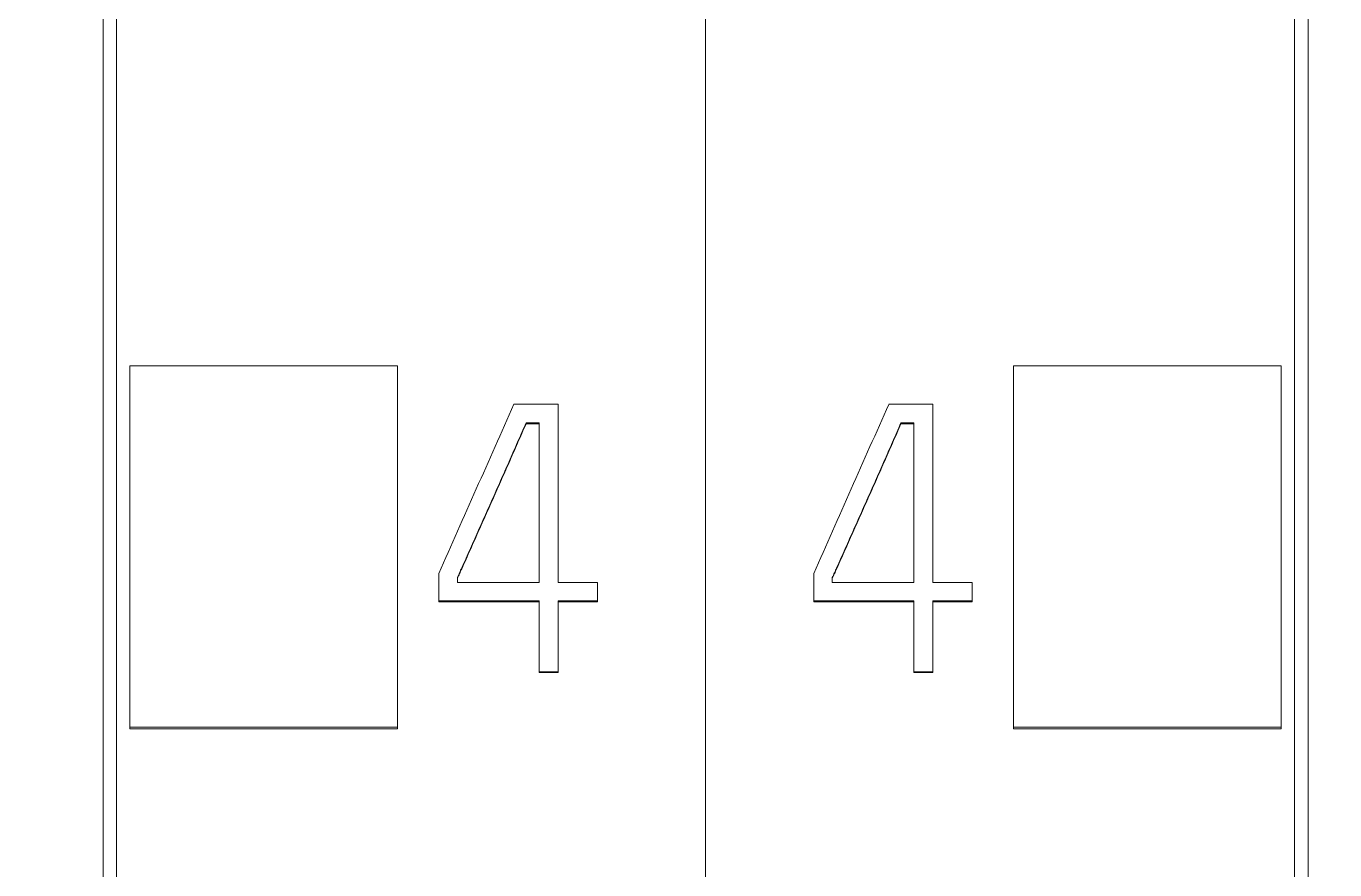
# Model space of a CAD drawing. Header units: millimetres. Extents: x 1359 to 3577, y 1336 to 3557.
# Drawn here: x 2831.1 to 2840.87, y 3234.78 to 3241.08 of the extents above; entities that cross this region are included whole.
import ezdxf

# ---------------------------------------------------------------- set-up
doc = ezdxf.new("R2010")
doc.units = ezdxf.units.MM
doc.set_wipeout_variables(frame=1)
doc.layers.add('000-PI-Oprema', color=30, linetype='Continuous', lineweight=5)

msp = doc.modelspace()

# ---------------------------------------------------------------- wipeouts: each hides what was drawn before it
msp.add_wipeout([(2801.3713, 3330.083), (2836.1713, 3330.083), (2836.1713, 3183.083), (2801.3713, 3183.083)])

# ---------------------------------------------------------------- next in the draw order: linework, layer by layer
at = {"layer": '000-PI-Oprema', "color": 0, "linetype": 'ByBlock', "lineweight": 0}
for p, q in [((2836.1713, 3317.7635), (2836.1713, 3204.3454)), ((2831.7713, 3206.6679), (2831.7713, 3315.483)), ((2831.8713, 3235.8441), (2831.8713, 3238.5453)), ((2831.8713, 3238.5453), (2833.8713, 3238.5453)), ((2833.8713, 3235.8441), (2833.8713, 3238.5453)), ((2834.7394, 3238.2579), (2835.0695, 3238.2579)), ((2835.0695, 3238.2579), (2835.0695, 3236.9271)), ((2834.831, 3238.1192), (2834.831, 3238.113)), ((2834.928, 3238.1192), (2834.831, 3238.1192)), ((2834.831, 3238.113), (2834.928, 3238.113)), ((2834.928, 3236.9271), (2834.928, 3238.1192)), ((2834.1791, 3236.7885), (2834.1791, 3236.9936)), ((2834.3178, 3236.9631), (2834.3178, 3236.9271)), ((2834.3178, 3236.9271), (2834.928, 3236.9271)), ((2835.0695, 3236.9271), (2835.3635, 3236.9271)), ((2835.3635, 3236.9271), (2835.3635, 3236.7885)), ((2834.1791, 3236.7885), (2834.1791, 3236.7822)), ((2834.928, 3236.7885), (2834.1791, 3236.7885)), ((2834.1791, 3236.7822), (2834.928, 3236.7822)), ((2834.928, 3236.2589), (2834.928, 3236.7885)), ((2835.0695, 3236.7885), (2835.0695, 3236.2589)), ((2835.3635, 3236.7885), (2835.0695, 3236.7885)), ((2835.0695, 3236.7822), (2835.3635, 3236.7822)), ((2835.3635, 3236.7885), (2835.3635, 3236.7822)), ((2835.0695, 3236.2589), (2834.928, 3236.2589)), ((2834.928, 3236.2589), (2834.928, 3236.2527)), ((2834.928, 3236.2527), (2835.0695, 3236.2527)), ((2835.0695, 3236.2589), (2835.0695, 3236.2527)), ((2831.8713, 3235.8327), (2831.8713, 3235.8441)), ((2831.8713, 3235.8441), (2833.8713, 3235.8441)), ((2831.8713, 3235.8327), (2833.8713, 3235.8327)), ((2833.8713, 3235.8327), (2833.8713, 3235.8441))]:
    msp.add_line(p, q, dxfattribs=at)
msp.add_ellipse((2844.5695, 3197.3663), major_axis=(446.4102, 1009.0735), ratio=0.023151, start_param=1.540505, end_param=1.541759, dxfattribs=at)
for points, knots in [([(2831.6713, 3206.3824), (2831.6713, 3209.7232), (2831.6713, 3217.6882), (2831.6713, 3230.3277), (2831.6713, 3245.8141), (2831.6713, 3260.1083), (2831.6713, 3274.3182), (2831.6713, 3288.8848), (2831.6713, 3303.0548), (2831.6713, 3312.6248), (2831.6713, 3315.6687)], [0, 0, 0, 0, 0.091483, 0.21812, 0.346206, 0.515858, 0.610111, 0.736264, 0.916066, 1, 1, 1, 1]), ([(2834.831, 3238.1192), (2834.8205, 3238.0951), (2834.8099, 3238.0709), (2834.7887, 3238.0227), (2834.7781, 3237.9985), (2834.7463, 3237.9262), (2834.7251, 3237.8779), (2834.6826, 3237.7814), (2834.6614, 3237.7332), (2834.6187, 3237.6368), (2834.5973, 3237.5887), (2834.5543, 3237.4924), (2834.5328, 3237.4443), (2834.4899, 3237.348), (2834.4685, 3237.2998), (2834.4258, 3237.2035), (2834.4044, 3237.1553), (2834.3721, 3237.0832), (2834.3613, 3237.0591), (2834.345, 3237.0231), (2834.3396, 3237.0111), (2834.3288, 3236.9871), (2834.3234, 3236.9751), (2834.3178, 3236.9631)], [0, 0, 0, 0, 0.0625, 0.0625, 0.125, 0.125, 0.25, 0.25, 0.375, 0.375, 0.5, 0.5, 0.625, 0.625, 0.75, 0.75, 0.875, 0.875, 0.9375, 0.9375, 0.96875, 0.96875, 1, 1, 1, 1]), ([(2834.3178, 3236.9569), (2834.3234, 3236.9689), (2834.3288, 3236.9809), (2834.3396, 3237.0049), (2834.345, 3237.0169), (2834.3613, 3237.0529), (2834.3721, 3237.077), (2834.4044, 3237.1491), (2834.4258, 3237.1973), (2834.4685, 3237.2936), (2834.4899, 3237.3418), (2834.5328, 3237.4381), (2834.5543, 3237.4862), (2834.5973, 3237.5825), (2834.6187, 3237.6306), (2834.6614, 3237.727), (2834.6826, 3237.7752), (2834.7251, 3237.8717), (2834.7463, 3237.92), (2834.7781, 3237.9923), (2834.7887, 3238.0165), (2834.8099, 3238.0647), (2834.8205, 3238.0888), (2834.831, 3238.113)], [0, 0, 0, 0, 0.03125, 0.03125, 0.0625, 0.0625, 0.125, 0.125, 0.25, 0.25, 0.375, 0.375, 0.5, 0.5, 0.625, 0.625, 0.75, 0.75, 0.875, 0.875, 0.9375, 0.9375, 1, 1, 1, 1])]:
    msp.add_open_spline(points, degree=3, knots=knots, dxfattribs=at)

# ---------------------------------------------------------------- next in the draw order: wipeouts: each hides what was drawn before it
msp.add_wipeout([(2836.1713, 3330.083), (2870.9713, 3330.083), (2870.9713, 3183.083), (2836.1713, 3183.083)])

# ---------------------------------------------------------------- next in the draw order: linework, layer by layer
for p, q in [((2836.1713, 3317.7635), (2836.1713, 3204.3454)), ((2840.5713, 3315.483), (2840.5713, 3206.6679)), ((2838.4713, 3235.8441), (2838.4713, 3238.5453)), ((2840.4713, 3238.5453), (2838.4713, 3238.5453)), ((2840.4713, 3235.8441), (2840.4713, 3238.5453)), ((2837.5394, 3238.2579), (2837.8695, 3238.2579)), ((2837.8695, 3238.2579), (2837.8695, 3236.9271)), ((2837.631, 3238.1192), (2837.631, 3238.113)), ((2837.728, 3238.1192), (2837.631, 3238.1192)), ((2837.631, 3238.113), (2837.728, 3238.113)), ((2837.728, 3236.9271), (2837.728, 3238.1192)), ((2836.9791, 3236.7885), (2836.9791, 3236.9936)), ((2837.1178, 3236.9631), (2837.1178, 3236.9271)), ((2837.1178, 3236.9271), (2837.728, 3236.9271)), ((2837.8695, 3236.9271), (2838.1635, 3236.9271)), ((2838.1635, 3236.9271), (2838.1635, 3236.7885)), ((2836.9791, 3236.7885), (2836.9791, 3236.7822)), ((2837.728, 3236.7885), (2836.9791, 3236.7885)), ((2836.9791, 3236.7822), (2837.728, 3236.7822)), ((2837.728, 3236.2589), (2837.728, 3236.7885)), ((2837.8695, 3236.7885), (2837.8695, 3236.2589)), ((2838.1635, 3236.7885), (2837.8695, 3236.7885)), ((2837.8695, 3236.7822), (2838.1635, 3236.7822)), ((2838.1635, 3236.7885), (2838.1635, 3236.7822)), ((2837.728, 3236.2589), (2837.728, 3236.2527)), ((2837.8695, 3236.2589), (2837.728, 3236.2589)), ((2837.728, 3236.2527), (2837.8695, 3236.2527)), ((2837.8695, 3236.2589), (2837.8695, 3236.2527)), ((2838.4713, 3235.8327), (2838.4713, 3235.8441)), ((2840.4713, 3235.8441), (2838.4713, 3235.8441)), ((2840.4713, 3235.8327), (2838.4713, 3235.8327)), ((2840.4713, 3235.8327), (2840.4713, 3235.8441))]:
    msp.add_line(p, q, dxfattribs=at)
at = {"layer": '000-PI-Oprema', "color": 18, "linetype": 'ByBlock', "lineweight": 0, "true_color": 0x000000}
msp.add_ellipse((2847.2362, 3197.8915), major_axis=(443.4836, 1002.434), ratio=0.022999, start_param=1.540694, end_param=1.541956, dxfattribs=at)
at = {"layer": '000-PI-Oprema', "color": 0, "linetype": 'ByBlock', "lineweight": 0}
for points, knots in [([(2840.6713, 3315.6687), (2840.6713, 3312.6248), (2840.6713, 3303.0548), (2840.6713, 3288.8848), (2840.6713, 3274.3182), (2840.6713, 3260.1083), (2840.6713, 3245.8141), (2840.6713, 3230.3277), (2840.6713, 3217.6882), (2840.6713, 3209.7232), (2840.6713, 3206.3824)], [0, 0, 0, 0, 0.083934, 0.263736, 0.389889, 0.484142, 0.653794, 0.78188, 0.908517, 1, 1, 1, 1]), ([(2837.631, 3238.1192), (2837.6205, 3238.0951), (2837.6099, 3238.0709), (2837.5887, 3238.0227), (2837.5781, 3237.9985), (2837.5463, 3237.9262), (2837.5251, 3237.8779), (2837.4826, 3237.7814), (2837.4614, 3237.7332), (2837.4187, 3237.6368), (2837.3973, 3237.5887), (2837.3543, 3237.4924), (2837.3328, 3237.4443), (2837.2899, 3237.348), (2837.2685, 3237.2998), (2837.2258, 3237.2035), (2837.2044, 3237.1553), (2837.1721, 3237.0832), (2837.1613, 3237.0591), (2837.145, 3237.0231), (2837.1396, 3237.0111), (2837.1288, 3236.9871), (2837.1234, 3236.9751), (2837.1178, 3236.9631)], [0, 0, 0, 0, 0.0625, 0.0625, 0.125, 0.125, 0.25, 0.25, 0.375, 0.375, 0.5, 0.5, 0.625, 0.625, 0.75, 0.75, 0.875, 0.875, 0.9375, 0.9375, 0.96875, 0.96875, 1, 1, 1, 1]), ([(2837.1178, 3236.9569), (2837.1234, 3236.9689), (2837.1288, 3236.9809), (2837.1396, 3237.0049), (2837.145, 3237.0169), (2837.1613, 3237.0529), (2837.1721, 3237.077), (2837.2044, 3237.1491), (2837.2258, 3237.1973), (2837.2685, 3237.2936), (2837.2899, 3237.3418), (2837.3328, 3237.4381), (2837.3543, 3237.4862), (2837.3973, 3237.5825), (2837.4187, 3237.6306), (2837.4614, 3237.727), (2837.4826, 3237.7752), (2837.5251, 3237.8717), (2837.5463, 3237.92), (2837.5781, 3237.9923), (2837.5887, 3238.0165), (2837.6099, 3238.0647), (2837.6205, 3238.0888), (2837.631, 3238.113)], [0, 0, 0, 0, 0.03125, 0.03125, 0.0625, 0.0625, 0.125, 0.125, 0.25, 0.25, 0.375, 0.375, 0.5, 0.5, 0.625, 0.625, 0.75, 0.75, 0.875, 0.875, 0.9375, 0.9375, 1, 1, 1, 1])]:
    msp.add_open_spline(points, degree=3, knots=knots, dxfattribs=at)

doc.saveas('drawing.dxf')
